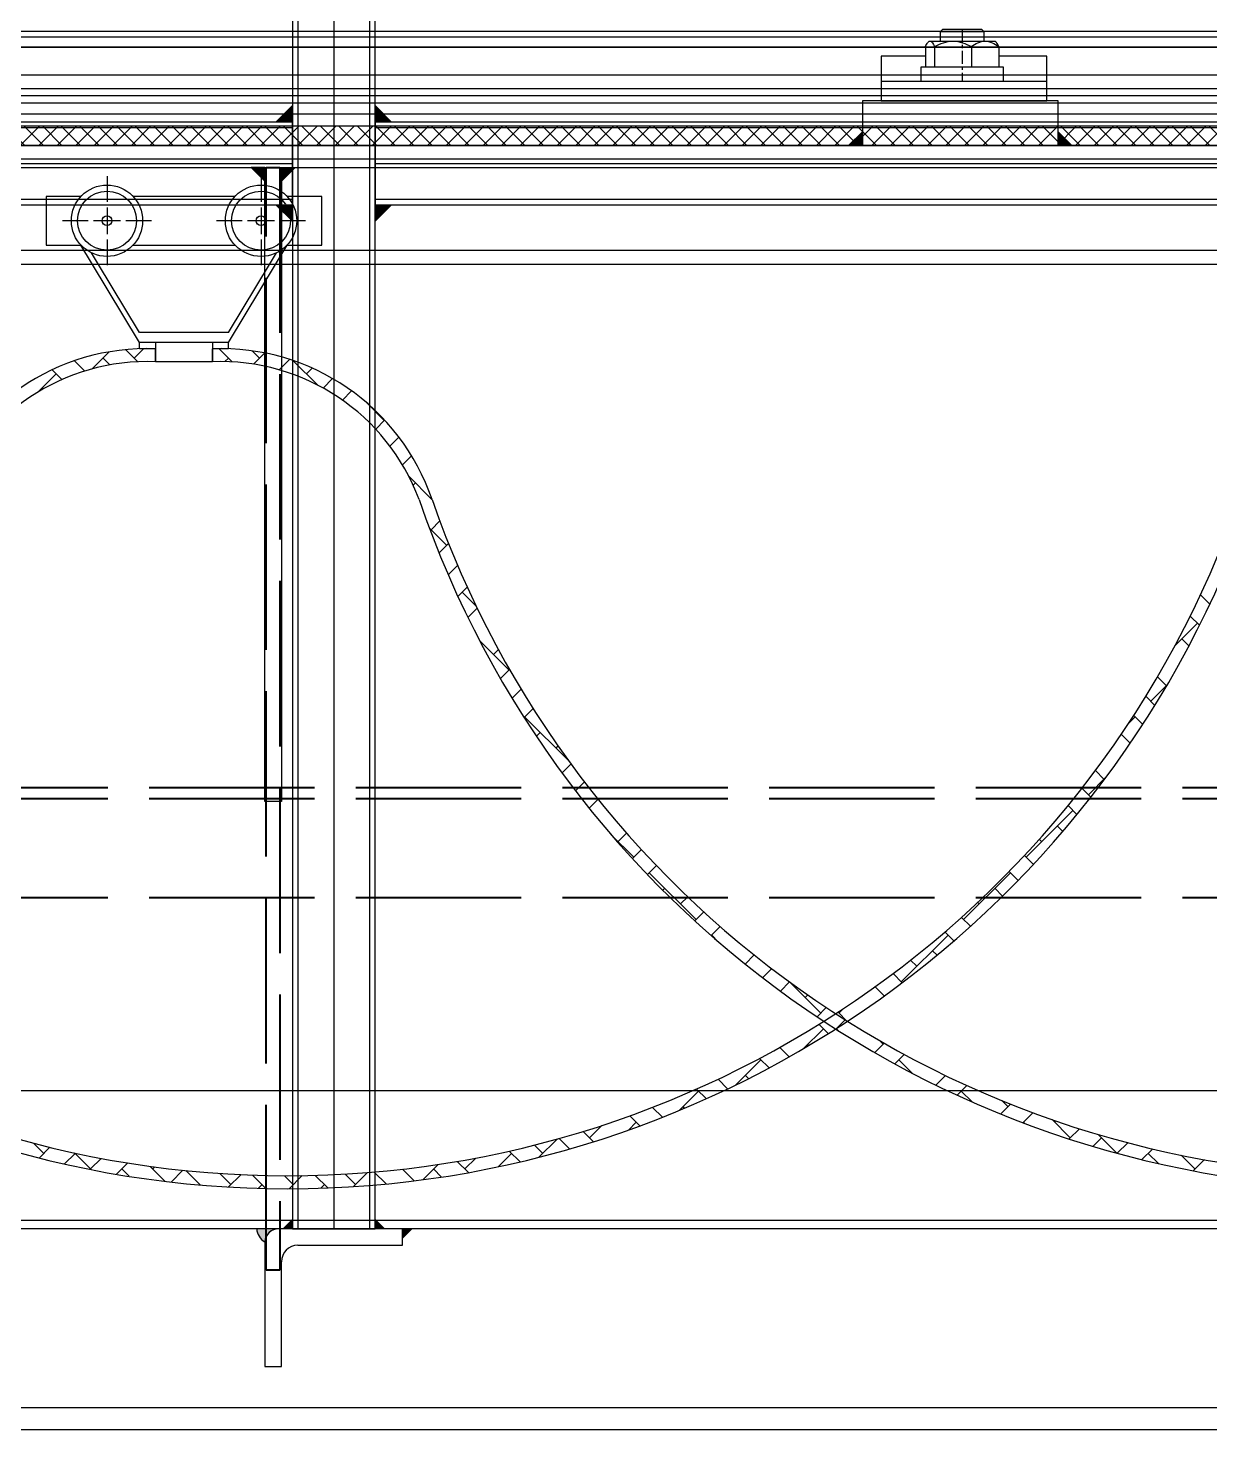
# Model space of a CAD drawing. Header units: centimetres. Extents: x 470464 to 524273, y 49611 to 59074.
# Drawn here: x 504596 to 504638.9, y 50524.3 to 50575.2 of the extents above; entities that cross this region are included whole.
import ezdxf

# ---------------------------------------------------------------- set-up
doc = ezdxf.new("R2010")
doc.units = ezdxf.units.CM
doc.header["$MEASUREMENT"] = 0
for name, pattern in [('1244-MIUM-DD-AR-2000$0$1244_Aselsan_MIUM_2900_Vinç$0$ACAD_ISO02W100', [15, 12, -3]), ('CENTER', [50.8, 31.75, -6.35, 6.35, -6.35]), ('CHAIN', [0.3543, 0.2362, -0.0295, 0.0591, -0.0295])]:
    doc.linetypes.add(name, pattern=pattern)
doc.layers.add('S-COLS-CONC', color=4, linetype='Continuous', lineweight=40)
doc.layers.add('vinç', color=7, linetype='Continuous')

# ---------------------------------------------------------------- blocks, each defined once
blk = doc.blocks.new('ghfhjkdjfdkyufgfktuthkgt')
at = {"color": 2, "ltscale": 0.4}
for p, q in [((417976.883, 69071.163), (416796.458, 69071.163)), ((417976.459, 69070.663), (416796.458, 69070.663)), ((416796.458, 69067.363), (417976.459, 69067.363)), ((416796.458, 69066.863), (417976.459, 69066.863)), ((417282.196, 69063.315), (417282.196, 69063.786)), ((417284.255, 69063.315), (417284.255, 69063.786))]:
    blk.add_line(p, q, dxfattribs=at)
at = {"color": 2}
for p, q in [((417280.432, 69070.048), (417280.432, 69069.117)), ((417286.02, 69070.048), (417286.02, 69069.117)), ((417279.485, 69069.315), (417278.226, 69069.315)), ((417278.226, 69069.315), (417278.226, 69067.551)), ((417285.073, 69069.315), (417281.378, 69069.315)), ((417288.226, 69069.315), (417286.966, 69069.315)), ((417288.226, 69067.551), (417288.226, 69069.315)), ((417280.432, 69068.918), (417280.432, 69067.948)), ((417286.02, 69068.918), (417286.02, 69067.948)), ((417279.747, 69068.433), (417278.817, 69068.433)), ((417280.916, 69068.433), (417279.947, 69068.433)), ((417282.046, 69068.433), (417281.116, 69068.433)), ((417285.336, 69068.433), (417284.405, 69068.433)), ((417286.505, 69068.433), (417285.535, 69068.433)), ((417287.635, 69068.433), (417286.704, 69068.433)), ((417280.432, 69067.749), (417280.432, 69066.818)), ((417286.02, 69067.749), (417286.02, 69066.818)), ((417278.226, 69067.551), (417279.485, 69067.551)), ((417279.874, 69066.904), (417279.485, 69067.551)), ((417280.086, 69066.904), (417279.867, 69067.269)), ((417281.378, 69067.551), (417285.073, 69067.551)), ((417286.365, 69066.904), (417286.584, 69067.269)), ((417286.577, 69066.904), (417286.966, 69067.551)), ((417286.966, 69067.551), (417288.226, 69067.551)), ((417281.608, 69064.021), (417279.874, 69066.904)), ((417281.608, 69064.374), (417280.086, 69066.904)), ((417284.843, 69064.374), (417286.365, 69066.904)), ((417284.843, 69064.021), (417286.577, 69066.904)), ((417284.843, 69064.374), (417281.608, 69064.374)), ((417284.843, 69064.021), (417281.608, 69064.021)), ((417281.608, 69063.786), (417281.608, 69064.021)), ((417282.196, 69063.786), (417281.608, 69063.786)), ((417282.196, 69064.021), (417282.196, 69063.315)), ((417284.255, 69064.021), (417284.255, 69063.315)), ((417284.843, 69063.786), (417284.255, 69063.786)), ((417284.843, 69063.786), (417284.843, 69064.021)), ((417284.255, 69063.315), (417282.196, 69063.315))]:
    blk.add_line(p, q, dxfattribs=at)
at = {"color": 2, "linetype": 'Continuous', "ltscale": 0.4}
for p, q in [((417279.899, 69063.059), (417280.515, 69063.675)), ((417281.551, 69063.314), (417281.11, 69063.755)), ((417281.418, 69063.447), (417281.762, 69063.791)), ((417284.973, 69063.311), (417284.492, 69063.792)), ((417285.968, 69063.447), (417285.703, 69063.712)), ((417285.751, 69063.229), (417286.156, 69063.635)), ((417278.799, 69062.672), (417278.445, 69063.025)), ((417279.623, 69062.98), (417279.25, 69063.352)), ((417280.532, 69063.201), (417280.287, 69063.447)), ((417284.71, 69063.32), (417284.837, 69063.447)), ((417286.677, 69063.025), (417287.054, 69063.401)), ((417288.077, 69062.47), (417287.192, 69063.355)), ((417287.665, 69062.881), (417287.871, 69063.087)), ((417277.93, 69062.221), (417278.589, 69062.881)), ((417288.278, 69062.362), (417288.62, 69062.704)), ((417278.048, 69062.291), (417278.024, 69062.316)), ((417288.974, 69061.927), (417289.306, 69062.26)), ((417290.494, 69061.184), (417289.833, 69061.845)), ((417289.928, 69061.75), (417289.935, 69061.756)), ((417290.182, 69060.872), (417290.506, 69061.197)), ((417290.697, 69060.256), (417291.022, 69060.581)), ((417291.151, 69059.579), (417291.48, 69059.908)), ((417292.223, 69058.324), (417291.38, 69059.167)), ((417291.54, 69058.836), (417291.625, 69058.921)), ((417292.191, 69058.356), (417292.206, 69058.371)), ((417292.191, 69057.224), (417292.506, 69057.54)), ((417292.756, 69056.659), (417292.123, 69057.292)), ((417292.479, 69056.381), (417292.822, 69056.724)), ((417292.814, 69055.585), (417293.154, 69055.925)), ((417293.164, 69054.803), (417293.502, 69055.141)), ((417293.82, 69054.464), (417293.322, 69054.962)), ((417320.444, 69054.518), (417320.107, 69054.855)), ((417293.529, 69054.037), (417293.864, 69054.372)), ((417320.074, 69053.757), (417319.739, 69054.092)), ((417319.179, 69053.008), (417320, 69053.83)), ((417295.019, 69052.133), (417293.951, 69053.202)), ((417294.454, 69052.699), (417294.633, 69052.879)), ((417319.69, 69053.01), (417319.435, 69053.265)), ((417294.708, 69051.822), (417295.039, 69052.153)), ((417318.869, 69051.568), (417318.549, 69051.888)), ((417295.129, 69051.112), (417295.458, 69051.441)), ((417318.303, 69051.002), (417318.907, 69051.606)), ((417318.453, 69050.852), (417318.125, 69051.181)), ((417295.563, 69050.414), (417295.891, 69050.742)), ((417297.197, 69048.824), (417295.585, 69050.436)), ((417317.494, 69050.193), (417317.738, 69050.436)), ((417318.014, 69050.159), (417317.687, 69050.487)), ((417296.01, 69049.73), (417296.151, 69049.87)), ((417317.562, 69049.48), (417317.236, 69049.807)), ((417296.716, 69049.305), (417296.797, 69049.385)), ((417296.943, 69048.401), (417297.269, 69048.726)), ((417316.606, 69048.173), (417316.294, 69048.485)), ((417297.429, 69047.755), (417297.754, 69048.08)), ((417316.129, 69047.519), (417315.805, 69047.844)), ((417316.041, 69047.608), (417316.698, 69048.265)), ((417297.927, 69047.122), (417298.252, 69047.446)), ((417313.778, 69045.345), (417315.475, 69047.042)), ((417315.627, 69046.89), (417315.302, 69047.215)), ((417315.111, 69046.274), (417314.909, 69046.476)), ((417299.545, 69045.345), (417298.717, 69046.172)), ((417298.979, 69045.911), (417299.285, 69046.217)), ((417314.343, 69045.911), (417314.26, 69045.995)), ((417299.496, 69045.296), (417299.82, 69045.621)), ((417314.044, 69045.079), (417313.72, 69045.403)), ((417300.044, 69044.713), (417300.368, 69045.037)), ((417301.807, 69043.082), (417300.11, 69044.779)), ((417311.515, 69043.082), (417313.212, 69044.779)), ((417313.492, 69044.5), (417313.167, 69044.824)), ((417300.604, 69044.141), (417300.676, 69044.214)), ((417312.927, 69043.933), (417312.646, 69044.214)), ((417301.242, 69043.648), (417301.501, 69043.907)), ((417312.081, 69043.648), (417312.025, 69043.703)), ((417301.76, 69043.035), (417302.086, 69043.361)), ((417302.356, 69042.5), (417302.683, 69042.827)), ((417311.762, 69042.835), (417311.436, 69043.161)), ((417302.612, 69042.278), (417302.373, 69042.517)), ((417309.252, 69040.819), (417310.949, 69042.517)), ((417311.161, 69042.305), (417310.834, 69042.632)), ((417303.587, 69041.467), (417303.915, 69041.796)), ((417310.548, 69041.787), (417310.384, 69041.951)), ((417304.22, 69040.97), (417304.55, 69041.3)), ((417309.818, 69041.385), (417309.592, 69041.611)), ((417304.866, 69040.484), (417305.198, 69040.816)), ((417306.333, 69039.688), (417305.225, 69040.796)), ((417309.283, 69040.788), (417308.953, 69041.119)), ((417305.767, 69040.254), (417305.858, 69040.345)), ((417308.632, 69040.308), (417308.3, 69040.64)), ((417306.197, 69039.552), (417306.532, 69039.887)), ((417307.292, 69039.385), (417306.957, 69039.721)), ((417306.99, 69039.688), (417307.147, 69039.846)), ((417305.696, 69038.394), (417306.424, 69039.122)), ((417306.603, 69038.944), (417306.265, 69039.281)), ((417306.882, 69039.106), (417307.218, 69039.442)), ((417306.974, 69039.047), (417306.899, 69039.122)), ((417308.596, 69038.557), (417308.462, 69038.69)), ((417305.184, 69038.1), (417304.842, 69038.442)), ((417305.9, 69038.515), (417305.858, 69038.557)), ((417308.291, 69038.252), (417308.632, 69038.593)), ((417309.016, 69037.845), (417309.359, 69038.189)), ((417303.253, 69037.083), (417304.161, 69037.991)), ((417304.454, 69037.698), (417304.109, 69038.043)), ((417309.641, 69037.511), (417309.161, 69037.991)), ((417302.952, 69036.937), (417302.602, 69037.288)), ((417303.71, 69037.311), (417303.595, 69037.425)), ((417310.507, 69037.074), (417310.856, 69037.423)), ((417301.188, 69036.15), (417301.898, 69036.86)), ((417302.179, 69036.579), (417301.826, 69036.932)), ((417311.274, 69036.71), (417311.627, 69037.062)), ((417311.82, 69036.463), (417311.424, 69036.86)), ((417300.589, 69035.906), (417300.228, 69036.268)), ((417301.392, 69036.235), (417301.333, 69036.294)), ((417312.853, 69036.026), (417313.213, 69036.386)), ((417313.121, 69036.294), (417312.905, 69036.51)), ((417313.666, 69035.708), (417314.03, 69036.071)), ((417297.939, 69035.163), (417298.383, 69035.607)), ((417299.349, 69035.442), (417299.636, 69035.728)), ((417299.77, 69035.594), (417299.405, 69035.959)), ((417313.732, 69035.683), (417313.687, 69035.728)), ((417315.384, 69035.163), (417314.725, 69035.821)), ((417314.818, 69035.728), (417314.863, 69035.774)), ((417296.1, 69034.455), (417296.761, 69035.117)), ((417297.213, 69034.757), (417296.833, 69035.137)), ((417298.083, 69035.018), (417297.708, 69035.393)), ((417315.341, 69035.12), (417315.714, 69035.493)), ((417316.204, 69034.852), (417316.515, 69035.163)), ((417317.073, 69034.604), (417316.393, 69035.285)), ((417278.14, 69034.597), (417277.77, 69034.966)), ((417277.973, 69034.43), (417278.36, 69034.818)), ((417278.887, 69034.213), (417279.271, 69034.597)), ((417279.86, 69034.008), (417279.255, 69034.612)), ((417294.626, 69034.113), (417295.11, 69034.597)), ((417295.418, 69034.289), (417295.026, 69034.681)), ((417296.242, 69034.597), (417295.94, 69034.899)), ((417317.085, 69034.601), (417317.469, 69034.985)), ((417317.985, 69034.37), (417318.375, 69034.759)), ((417318.579, 69034.23), (417318.212, 69034.597)), ((417279.837, 69034.031), (417280.222, 69034.417)), ((417280.777, 69033.84), (417281.186, 69034.249)), ((417282.548, 69033.582), (417282.004, 69034.127)), ((417282.099, 69034.031), (417282.172, 69034.104)), ((417291.893, 69033.642), (417292.446, 69034.196)), ((417293.543, 69033.901), (417293.137, 69034.307)), ((417293.413, 69034.031), (417293.81, 69034.428)), ((417319.909, 69034.031), (417319.409, 69034.531)), ((417319.845, 69033.966), (417320.248, 69034.37)), ((417281.234, 69033.765), (417280.968, 69034.031)), ((417282.757, 69033.558), (417283.184, 69033.984)), ((417283.81, 69033.452), (417283.289, 69033.973)), ((417284.928, 69033.466), (417284.525, 69033.869)), ((417284.84, 69033.378), (417285.288, 69033.825)), ((417286.201, 69033.324), (417285.717, 69033.808)), ((417287.191, 69033.466), (417286.87, 69033.786)), ((417287.04, 69033.315), (417287.515, 69033.79)), ((417288.443, 69033.344), (417287.988, 69033.8)), ((417289.453, 69033.466), (417289.073, 69033.846)), ((417289.381, 69033.393), (417289.889, 69033.901)), ((417290.562, 69033.489), (417290.129, 69033.921)), ((417291.58, 69033.602), (417291.157, 69034.025)), ((417292.573, 69033.74), (417292.282, 69034.031)), ((417283.785, 69033.454), (417283.796, 69033.466)), ((417285.924, 69033.331), (417286.059, 69033.466)), ((417288.191, 69033.335), (417288.322, 69033.466))]:
    blk.add_line(p, q, dxfattribs=at)
at = {"color": 2}
for centre, radius in [((417280.432, 69068.433), 1.294), ((417286.02, 69068.433), 1.294), ((417280.432, 69068.433), 0.176), ((417286.02, 69068.433), 0.176)]:
    blk.add_circle(centre, radius, dxfattribs=at)
at = {"color": 2, "ltscale": 0.4}
for centre in [(417280.432, 69068.433), (417286.02, 69068.433)]:
    blk.add_circle(centre, 1.07, dxfattribs=at)
for centre, radius, start, end in [((417281.883, 69055.7), 8.092, 87.7843, 161.143), ((417284.568, 69055.7), 8.092, 18.857, 92.2157), ((417281.887, 69055.654), 7.667, 87.6884, 159.6917), ((417284.564, 69055.654), 7.667, 20.3083, 92.3116), ((417286.986, 69070.315), 37, 198.9246, 341.0754), ((417286.986, 69070.354), 36.568, 199.2207, 340.7793), ((417326.755, 69070.315), 37, 198.9246, 341.0754), ((417326.755, 69070.354), 36.568, 199.2207, 340.7793)]:
    blk.add_arc(centre, radius, start, end, dxfattribs=at)
blk = doc.blocks.new('kjjlkhlljklhıjşlkmkjş')
for points in [[(417287.159, 69176.313), (417286.559, 69176.313), (417287.159, 69176.913)], [(417290.159, 69176.313), (417290.759, 69176.313), (417290.159, 69176.913)], [(417287.159, 69173.313), (417286.559, 69173.313), (417287.159, 69172.713)], [(417290.159, 69173.313), (417290.759, 69173.313), (417290.159, 69172.713)]]:
    blk.add_hatch(color=2).paths.add_polyline_path(points)
at = {"ltscale": 0.4}
for points in [[(417287.159, 69136.163), (417286.823, 69136.163), (417287.159, 69136.499)], [(417290.159, 69136.163), (417290.495, 69136.163), (417290.159, 69136.499)], [(417291.159, 69136.163), (417291.495, 69136.163), (417291.159, 69135.827)]]:
    blk.add_hatch(color=2, dxfattribs=at).paths.add_polyline_path(points)
h = blk.add_hatch(color=2, dxfattribs=at)
edge = h.paths.add_edge_path()
edge.add_line((417286.659, 69136.163), (417285.866, 69136.163))
edge.add_arc((417286.418, 69136.181), 0.553, 181.7814, 242.1352)
edge.add_arc((417286.659, 69135.663), 0.5, 90, 176.7192, ccw=False)
at = {"color": 2}
for p, q in [((417287.159, 69213.463, -0.009), (417287.159, 69136.163, 0.119)), ((417290.159, 69136.163, 0.119), (417290.159, 69213.463, -0.009)), ((417287.159, 69176.913, 0.055), (417286.559, 69176.313, 0.055)), ((417287.159, 69176.313, 0.055), (417287.159, 69176.913, 0.055)), ((417290.159, 69176.313, 0.055), (417290.159, 69176.913, 0.055)), ((417290.159, 69176.913, 0.055), (417290.759, 69176.313, 0.055)), ((417287.159, 69176.313, 0.055), (417190.159, 69176.313, 0.055)), ((417287.159, 69173.313, 0.055), (417287.159, 69176.313, 0.055)), ((417387.159, 69176.313, 0.055), (417290.159, 69176.313, 0.055)), ((417290.159, 69176.313, 0.055), (417290.159, 69173.313, 0.055)), ((417190.159, 69173.313, 0.055), (417287.159, 69173.313, 0.055)), ((417287.159, 69172.713, 0.055), (417286.559, 69173.313, 0.055)), ((417287.159, 69173.313, 0.055), (417287.159, 69172.713, 0.055)), ((417290.159, 69173.313, 0.055), (417387.159, 69173.313, 0.055)), ((417290.159, 69173.313, 0.055), (417290.159, 69172.713, 0.055)), ((417290.159, 69172.713, 0.055), (417290.759, 69173.313, 0.055)), ((417888.659, 69136.163, 0.119), (416888.659, 69136.163, 0.119)), ((417287.159, 69136.163, 0.119), (417290.159, 69136.163, 0.119))]:
    blk.add_line(p, q, dxfattribs=at)
at = {"color": 2, "ltscale": 4}
for p, q in [((417287.359, 69213.463, -0.009), (417287.359, 69136.163, 0.119)), ((417289.959, 69213.463, -0.009), (417289.959, 69136.163, 0.119))]:
    blk.add_line(p, q, dxfattribs=at)
at = {"color": 2, "linetype": 'CENTER', "ltscale": 30}
for p, q in [((417288.659, 69213.463, -0.009), (417288.659, 69136.163, 0.119)), ((417190.159, 69174.813, 0.055), (417287.159, 69174.813, 0.055)), ((417290.159, 69174.813, 0.055), (417387.159, 69174.813, 0.055))]:
    blk.add_line(p, q, dxfattribs=at)
at = {"color": 2, "ltscale": 3}
for p, q in [((417190.159, 69176.113, 0.055), (417287.159, 69176.113, 0.055)), ((417290.159, 69176.113, 0.055), (417387.159, 69176.113, 0.055)), ((417190.159, 69173.513, 0.055), (417287.159, 69173.513, 0.055)), ((417290.159, 69173.513, 0.055), (417387.159, 69173.513, 0.055)), ((417888.659, 69141.163, 0.239), (416888.659, 69141.163, 0.119)), ((417888.659, 69136.463, 0.239), (416888.659, 69136.463, 0.119))]:
    blk.add_line(p, q, dxfattribs=at)
at = {"color": 2, "ltscale": 0.4}
for p, q in [((417287.159, 69136.499, 0.119), (417286.823, 69136.163, 0.119)), ((417287.159, 69136.163, 0.119), (417287.159, 69136.499, 0.119)), ((417290.159, 69136.163, 0.119), (417290.159, 69136.499, 0.119)), ((417290.159, 69136.499, 0.119), (417290.495, 69136.163, 0.119)), ((417286.659, 69136.163, 0.119), (417285.866, 69136.163, 0.119)), ((417291.159, 69136.163, 0.119), (417286.659, 69136.163, 0.119)), ((417291.159, 69135.563, 0.119), (417291.159, 69136.163, 0.119)), ((417291.159, 69136.163, 0.119), (417291.159, 69135.827, 0.119)), ((417291.159, 69135.827, 0.119), (417291.495, 69136.163, 0.119)), ((417286.159, 69135.663, 0.119), (417286.159, 69131.163, 0.119)), ((417287.359, 69135.563, 0.119), (417291.159, 69135.563, 0.119)), ((417286.759, 69131.163, 0.119), (417286.759, 69134.963, 0.119)), ((417286.159, 69131.163, 0.119), (417286.759, 69131.163, 0.119))]:
    blk.add_line(p, q, dxfattribs=at)
for centre, radius, start, end in [((417286.418, 69136.181, 0.119), 0.553, 181.7814, 242.1352), ((417286.659, 69135.663, 0.119), 0.5, 90, 180), ((417286.659, 69135.663, 0.119), 0.5, 90, 176.7192), ((417287.359, 69134.963, 0.119), 0.6, 90, 180)]:
    blk.add_arc(centre, radius, start, end, dxfattribs=at)
blk = doc.blocks.new('tyrterwefbrrbevrwc')
at = {"color": 2}
for p, q in [((416798.859, 68253.905), (417974.059, 68253.905)), ((416798.859, 68253.525), (417974.059, 68253.525))]:
    blk.add_line(p, q, dxfattribs=at)
at = {"layer": 'vinç', "color": 2}
for p, q in [((417974.059, 68254.095), (416798.859, 68254.095)), ((417974.059, 68253.525), (416798.859, 68253.525)), ((417974.059, 68252.51), (416798.859, 68252.51)), ((417974.059, 68252.023), (416798.859, 68252.023)), ((417974.059, 68251.765), (416798.859, 68251.765)), ((417974.059, 68251.494), (416798.859, 68251.494)), ((417974.059, 68251.096), (416798.859, 68251.096)), ((417974.059, 68250.663), (416798.859, 68250.663))]:
    blk.add_line(p, q, dxfattribs=at)
blk = doc.blocks.new('tyrteryrteyyt3rwerw')
h = blk.add_hatch()
h.set_pattern_fill('ANSI37', color=2, scale=3.8, angle=360)
h.set_pattern_definition([(45, (342050.756, 161193.00613), (-0.335875721, 0.335875721), []), (135, (342050.756, 161193.00613), (-0.335875721, -0.335875721), [])])
h.paths.add_polyline_path([(416798.859, 68195.663), (416798.859, 68194.963), (417974.059, 68194.963), (417974.059, 68195.663)])
at = {"color": 2}
blk.add_lwpolyline([(417974.059, 68195.663), (416798.859, 68195.663), (416798.859, 68194.963), (417974.059, 68194.963)], close=True, dxfattribs=at)
blk = doc.blocks.new('hfgdtnyrmuntyr')
h = blk.add_hatch(color=2)
h.dxf.hatch_style = 1
h.paths.add_polyline_path([(417285.659, 68194.163), (417286.159, 68193.663), (417286.159, 68194.163)])
h = blk.add_hatch(color=2)
h.dxf.hatch_style = 1
h.paths.add_polyline_path([(417286.759, 68194.163), (417286.759, 68193.663), (417287.259, 68194.163)])
at = {"color": 2, "ltscale": 0.4}
for points in [[(416783.759, 68194.163), (417989.159, 68194.163), (417989.159, 68194.963), (416783.759, 68194.963)], [(417286.759, 68194.163), (417286.759, 68171.163), (417286.159, 68171.163), (417286.159, 68194.163)]]:
    blk.add_lwpolyline(points, close=True, dxfattribs=at)
at = {"color": 2}
for points in [[(417286.159, 68194.163), (417285.659, 68194.163), (417286.159, 68193.663), (417286.159, 68194.163)], [(417286.759, 68194.163), (417287.259, 68194.163), (417286.759, 68193.663), (417286.759, 68194.163)]]:
    blk.add_lwpolyline(points, dxfattribs=at)
at = {"layer": 'S-COLS-CONC', "color": 2, "linetype": '1244-MIUM-DD-AR-2000$0$1244_Aselsan_MIUM_2900_Vinç$0$ACAD_ISO02W100', "ltscale": 0.5}
for p, q in [((417955.459, 68171.663), (416817.459, 68171.663)), ((417955.459, 68171.263), (416817.459, 68171.263)), ((417955.459, 68167.663), (416817.459, 68167.663))]:
    blk.add_line(p, q, dxfattribs=at)
blk.add_lwpolyline([(417286.209, 68194.163), (417286.709, 68194.163), (417286.709, 68154.163), (417286.209, 68154.163)], close=True, dxfattribs=at)
at = {"layer": 'vinç', "color": 2}
for p, q in [((417929.159, 68149.163), (416843.759, 68149.163)), ((417929.377, 68148.363), (416843.54, 68148.363))]:
    blk.add_line(p, q, dxfattribs=at)
blk = doc.blocks.new('BEKET 105 ÖN')
at = {"color": 2, "linetype": 'Continuous'}
for p, q in [((1790012.88, -473036.39), (1790012.51, -473036.79)), ((1790012.88, -473036.39), (1790013.24, -473036.39)), ((1790013.24, -473036.39), (1790021.57, -473036.39)), ((1790017.88, -473032.05), (1790016.88, -473033.05)), ((1790016.88, -473033.05), (1790016.88, -473036.39)), ((1790032.88, -473033.05), (1790016.88, -473033.05)), ((1790017.88, -473032.05), (1790031.88, -473032.05)), ((1790021.57, -473036.39), (1790033.21, -473036.39)), ((1790032.88, -473033.05), (1790031.88, -473032.05)), ((1790032.88, -473036.39), (1790032.88, -473033.05)), ((1790033.21, -473036.39), (1790036.88, -473036.39)), ((1790037.25, -473036.79), (1790036.88, -473036.39)), ((1790011.56, -473038.39), (1790011.56, -473045.89)), ((1790014.91, -473038.39), (1790014.91, -473045.89)), ((1790028.23, -473038.39), (1790028.23, -473045.89)), ((1790038.2, -473038.39), (1790038.2, -473045.89)), ((1790009.88, -473045.89), (1790009.88, -473050.95)), ((1790039.88, -473045.89), (1790009.88, -473045.89)), ((1790039.88, -473050.76), (1790039.88, -473045.89)), ((1789995.56, -473050.95), (1790055.56, -473050.95))]:
    blk.add_line(p, q, dxfattribs=at)
at = {"color": 2, "linetype": 'CHAIN', "ltscale": 20}
blk.add_line((1790024.88, -473032.05), (1790024.88, -473050.95), dxfattribs=at)
at = {"color": 2, "linetype": 'Continuous'}
blk.add_lwpolyline([(1790011.56, -473041.89), (1789995.56, -473041.89), (1789995.56, -473058.09), (1790055.56, -473058.09), (1790055.56, -473041.89), (1790038.2, -473041.89)], dxfattribs=at)
blk.add_lwpolyline([(1789988.7, -473074.25), (1790059.7, -473074.25), (1790059.7, -473058.09), (1789988.7, -473058.09)], close=True, dxfattribs=at)
for points, knots in [([(1790011.56, -473038.39), (1790011.82, -473037.81), (1790012.09, -473037.31), (1790012.64, -473036.6), (1790012.94, -473036.39), (1790013.24, -473036.39)], [0, 0, 0, 0, 0.5, 0.5, 1, 1, 1, 1]), ([(1790014.91, -473038.39), (1790015.95, -473037.81), (1790017.01, -473037.31), (1790019.22, -473036.6), (1790020.4, -473036.39), (1790021.57, -473036.39)], [0, 0, 0, 0, 0.5, 0.5, 1, 1, 1, 1]), ([(1790028.23, -473038.39), (1790029, -473037.81), (1790029.8, -473037.31), (1790031.46, -473036.6), (1790032.34, -473036.39), (1790033.21, -473036.39)], [0, 0, 0, 0, 0.5, 0.5, 1, 1, 1, 1]), ([(1790038.2, -473038.39), (1790037.94, -473037.81), (1790037.67, -473037.31), (1790037.35, -473036.9), (1790037.3, -473036.84), (1790037.25, -473036.79)], [0, 0, 0, 0, 0.855795, 0.855795, 1, 1, 1, 1])]:
    blk.add_open_spline(points, degree=3, knots=knots, dxfattribs=at)
for points in [[(1790013.24, -473036.39), (1790013.82, -473036.39), (1790014.39, -473037.23), (1790014.91, -473038.39)], [(1790021.57, -473036.39), (1790023.9, -473036.39), (1790026.16, -473037.23), (1790028.23, -473038.39)], [(1790033.21, -473036.39), (1790034.96, -473036.39), (1790036.65, -473037.23), (1790038.2, -473038.39)]]:
    blk.add_open_spline(points, degree=3, dxfattribs=at)
blk = doc.blocks.new('tdrgrtryhrts')
at = {"ltscale": 0.4}
h = blk.add_hatch(color=2, dxfattribs=at)
h.dxf.hatch_style = 1
h.paths.add_polyline_path([(417301.341, 68971.963), (417301.841, 68972.463), (417301.841, 68971.963)])
h = blk.add_hatch(color=2, dxfattribs=at)
h.dxf.hatch_style = 1
h.paths.add_polyline_path([(417308.941, 68971.963), (417308.941, 68972.463), (417309.441, 68971.963)])
at = {"color": 2, "ltscale": 0.4}
for points in [[(417301.841, 68971.963), (417301.841, 68972.463), (417301.341, 68971.963), (417301.841, 68971.963)], [(417308.941, 68971.963), (417308.941, 68972.463), (417309.441, 68971.963), (417308.941, 68971.963)]]:
    blk.add_lwpolyline(points, dxfattribs=at)
at = {"color": 2, "xscale": 0.1, "yscale": 0.1, "zscale": 0.1, "rotation": 359.9999999999999}
blk.add_blockref('BEKET 105 ÖN', (238302.971, 116279.388), dxfattribs=at)
blk.add_blockref('BEKET 105 ÖN', (238302.971, 116279.388), dxfattribs=at)
blk = doc.blocks.new('lkjşlkjkloıjljikşlklş')
at = {"layer": 'vinç', "color": 2}
for name, p in [('tyrterwefbrrbevrwc', (0, 611)), ('tdrgrtryhrts', (6, -111)), ('tyrteryrteyyt3rwerw', (0, 666)), ('hfgdtnyrmuntyr', (0, 666))]:
    blk.add_blockref(name, p, dxfattribs=at)
blk = doc.blocks.new('DHSETSRDJFDS')
at = {"layer": 'vinç', "color": 2}
for name, p in [('kjjlkhlljklhıjşlkmkjş', (0, -384.5, -0.119)), ('lkjşlkjkloıjljikşlklş', (0, -70)), ('ghfhjkdjfdkyufgfktuthkgt', (0, -280.2))]:
    blk.add_blockref(name, p, dxfattribs=at)

msp = doc.modelspace()

# ---------------------------------------------------------------- block references
at = {"layer": 'vinç', "color": 0}
msp.add_blockref('DHSETSRDJFDS', (87318.426, -18220.054), dxfattribs=at)

doc.saveas('drawing.dxf')
